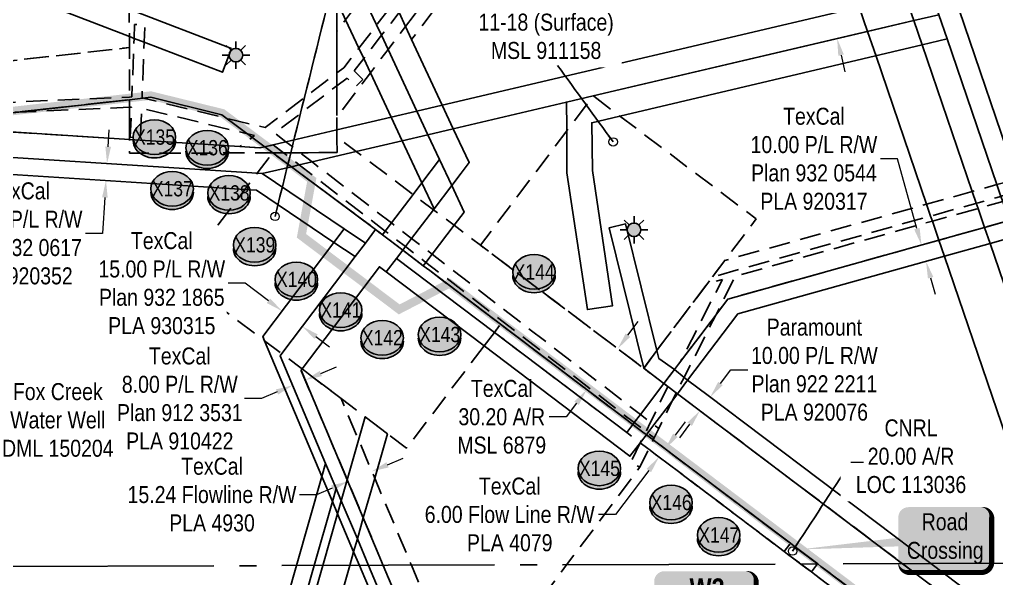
# Model space of a CAD drawing. Extents: x 500622 to 512229, y 6022177 to 6028063.
# Drawn here: x 509843 to 510417, y 6023938 to 6024267 of the extents above; entities that cross this region are included whole.
import ezdxf
from ezdxf.enums import TextEntityAlignment as Align

# ---------------------------------------------------------------- set-up
doc = ezdxf.new("R2010")
doc.units = 0
doc.header["$LTSCALE"] = 5
doc.header["$PDMODE"] = 3
doc.header["$PDSIZE"] = 30
for name, pattern in [('foc-ACCESSROAD', [3.75, 2.5, -1.25]), ('foc-EZE', [3.75, 2.5, -1.25]), ('foc-FLOWLINE', [3.75, 2.5, -1.25]), ('foc-QUARTERLINE', [33, 25, -3, 2, -3])]:
    doc.linetypes.add(name, pattern=pattern)
doc.layers.get('Defpoints').update_dxf_attribs({"color": 9})
for name, color, linetype in [('AS-POWER', 104, 'foc-POWER'), ('CG-NOTES', 7, 'Continuous'), ('F-AR', 190, 'foc-ACCESSROAD'), ('F-EZE', 190, 'foc-FLOWLINE'), ('F-FLOWLINE', 190, 'foc-FLOWLINE'), ('F-RW', 190, 'Continuous'), ('F-WS', 190, 'foc-ACCESSROAD'), ('F-WS-S', 190, 'Continuous'), ('L-QSEC', 8, 'foc-QUARTERLINE'), ('P-BUFFER OUTLINE 30m', 40, 'foc-EZE'), ('P-CROSSINGS', 250, 'Continuous'), ('P-TEMP-BLOCKS', 250, 'Continuous')]:
    doc.layers.add(name, color=color, linetype=linetype)
for name, color, linetype, lineweight in [('F-AR-T', 190, 'Continuous', 9), ('F-FLOWLINE-T', 190, 'Continuous', 9), ('F-RW-T', 190, 'Continuous', 9), ('F-WS-T', 190, 'Continuous', 9)]:
    doc.layers.add(name, color=color, linetype=linetype, lineweight=lineweight)
doc.styles.add('80', font='ARIALN.TTF', dxfattribs={"height": 10})
doc.styles.add('80CG', font='ARIALN.TTF', dxfattribs={"height": 10})
doc.styles.add('BOLD', font='ARIALNB.TTF')
doc.styles.add('Crossing', font='ARIALN.TTF', dxfattribs={"height": 10})
doc.styles.add('foc-LtypeFont', font='ARIALN.TTF', dxfattribs={"height": 7.35})
doc.linetypes.add('foc-POWER', pattern='A,6,-1,["P",foc-LtypeFont,S=0.2,R=0,X=-0.625,Y=-0.75],-1.24,4', length=12.24)
doc.linetypes.add('foc-POWER-NOLINE', pattern='A,0,-4,["P",foc-LtypeFont,S=0.2,R=0,X=-0.625,Y=-0.75],-8.24', length=12.24)
doc.dimstyles.new('Compass 5 000', dxfattribs={"dimscale": 5, "dimtxt": 9, "dimasz": 2, "dimexe": 0.2, "dimexo": 0.0625, "dimgap": 0.5, "dimtad": 0, "dimtih": 1, "dimtoh": 1, "dimzin": 0, "dimdsep": 46, "dimtxsty": '80CG', "dimcen": 0.1, "dimse1": 1, "dimse2": 1, "dimclrd": 256, "dimclrt": 256, "dimaunit": 1, "dimadec": 4, "dimazin": 0, "dimtfac": 0.06, "dimtofl": 0, "dimtmove": 0, "dimatfit": 1, "dimfxl": 0.2, "dimtolj": 1, "dimtzin": 0, "dimlwd": -1, "dimarcsym": 0})

# ---------------------------------------------------------------- blocks, each defined once
blk = doc.blocks.new('*D942')
at = {"layer": 'Defpoints', "color": 0, "transparency": 16777216}
for p in [(510003.47, 6024051.73), (510016.41, 6024041.61), (510009.04, 6024038.51)]:
    blk.add_point(p, dxfattribs=at)
at = {"layer": 'F-RW-T', "transparency": 16777216}
for p, q in [((510020.05, 6024058.72), (510029.27, 6024062.6)), ((509994.25, 6024047.85), (509985.04, 6024043.97)), ((509985.04, 6024043.97), (509975.04, 6024043.97))]:
    blk.add_line(p, q, dxfattribs=at)
for points in [[(510019.41, 6024060.26), (510020.7, 6024057.19), (510010.84, 6024054.84)], [(509993.61, 6024049.39), (509994.9, 6024046.32), (510003.47, 6024051.73)]]:
    blk.add_solid(points, dxfattribs=at)
at = {"layer": 'F-RW-T', "transparency": 16777216, "insert": (509937.09, 6024043.97), "char_height": 10, "attachment_point": 5, "style": '80CG'}
blk.add_mtext('\\A1;TexCal\\P8.00 P/L R/W\\PPlan 912 3531\\PPLA 910422', dxfattribs=at)
blk = doc.blocks.new('*D944')
at = {"layer": 'Defpoints', "color": 0, "transparency": 16777216}
for p in [(510050.01, 6024001.12), (510063.12, 6023969.99), (510049.08, 6023964.08)]:
    blk.add_point(p, dxfattribs=at)
at = {"layer": 'F-FLOWLINE-T', "transparency": 16777216}
for p, q in [((510059.23, 6024005), (510068.44, 6024008.89)), ((510026.75, 6023991.32), (510017.53, 6023987.44)), ((510017.53, 6023987.44), (510007.53, 6023987.44))]:
    blk.add_line(p, q, dxfattribs=at)
for points in [[(510058.58, 6024006.54), (510059.87, 6024003.47), (510050.01, 6024001.12)], [(510026.1, 6023992.86), (510027.39, 6023989.79), (510035.96, 6023995.2)]]:
    blk.add_solid(points, dxfattribs=at)
at = {"layer": 'F-FLOWLINE-T', "transparency": 16777216, "insert": (509956.04, 6023987.44), "char_height": 10, "attachment_point": 5, "style": '80CG'}
blk.add_mtext('\\A1;TexCal\\P15.24 Flowline R/W\\PPLA 4930', dxfattribs=at)
blk = doc.blocks.new('*D946')
at = {"layer": 'Defpoints', "color": 0, "transparency": 16777216}
for p in [(509995.39, 6024093.1), (509997.2, 6024095.49), (510007.38, 6024084.04)]:
    blk.add_point(p, dxfattribs=at)
at = {"layer": 'F-RW-T', "transparency": 16777216}
for p, q in [((509975.58, 6024111.83), (509965.58, 6024111.83)), ((509989.22, 6024101.52), (509975.58, 6024111.83)), ((510017.16, 6024080.4), (510025.14, 6024074.36))]:
    blk.add_line(p, q, dxfattribs=at)
for points in [[(509990.23, 6024102.85), (509988.22, 6024100.19), (509997.2, 6024095.49)], [(510018.17, 6024081.72), (510016.16, 6024079.07), (510009.18, 6024086.43)]]:
    blk.add_solid(points, dxfattribs=at)
at = {"layer": 'F-RW-T', "transparency": 16777216, "insert": (509926.5, 6024111.83), "char_height": 10, "attachment_point": 5, "style": '80CG', "bg_fill": 3, "box_fill_scale": 1.1, "bg_fill_color": 256, "bg_fill_true_color": 13158600, "bg_fill_transparency": 0}
blk.add_mtext('\\A1;TexCal\\P15.00 P/L R/W\\PPlan 932 1865\\PPLA 930315', dxfattribs=at)
blk = doc.blocks.new('*D953')
at = {"layer": 'Defpoints', "color": 0, "transparency": 16777216}
for p in [(509817.42, 6024187.15), (509894.33, 6024182.2), (509816.77, 6024177.18)]:
    blk.add_point(p, dxfattribs=at)
at = {"layer": 'F-RW-T', "transparency": 16777216}
for p, q in [((509894.97, 6024192.18), (509895.62, 6024202.16)), ((509893.05, 6024162.25), (509891.69, 6024141.11)), ((509891.69, 6024141.11), (509881.69, 6024141.11))]:
    blk.add_line(p, q, dxfattribs=at)
for points in [[(509893.31, 6024192.29), (509896.64, 6024192.07), (509894.33, 6024182.2)], [(509891.38, 6024162.36), (509894.71, 6024162.14), (509893.69, 6024172.23)]]:
    blk.add_solid(points, dxfattribs=at)
at = {"layer": 'F-RW-T', "transparency": 16777216, "insert": (509842.6, 6024141.11), "char_height": 10, "attachment_point": 5, "style": '80CG'}
blk.add_mtext('\\A1;TexCal\\P10.00 P/L R/W\\PPlan 932 0617\\PPLA 920352', dxfattribs=at)
blk = doc.blocks.new('*D983')
at = {"layer": 'Defpoints', "color": 0, "transparency": 16777216}
for p in [(510320.18, 6024270.36), (510228.12, 6024248.73), (510231.55, 6024234.14)]:
    blk.add_point(p, dxfattribs=at)
at = {"layer": 'F-RW-T', "transparency": 16777216}
for p, q in [((510312.62, 6024302.54), (510302.62, 6024302.54)), ((510317.89, 6024280.09), (510312.62, 6024302.54)), ((510325.9, 6024246.03), (510328.18, 6024236.3))]:
    blk.add_line(p, q, dxfattribs=at)
for points in [[(510319.52, 6024280.48), (510316.27, 6024279.71), (510320.18, 6024270.36)], [(510327.52, 6024246.41), (510324.27, 6024245.65), (510323.61, 6024255.77)]]:
    blk.add_solid(points, dxfattribs=at)
at = {"layer": 'F-RW-T', "transparency": 16777216, "insert": (510263.54, 6024302.54), "char_height": 10, "attachment_point": 5, "style": '80CG'}
blk.add_mtext('\\A1;Saturn\\P15.00 P/L R/W\\PPlan 812 2880\\PPLA 800648', dxfattribs=at)
blk = doc.blocks.new('*D984')
at = {"layer": 'Defpoints', "color": 0, "transparency": 16777216}
for p in [(510194.56, 6024073.28), (510293.55, 6023998.56), (510275.36, 6023974.46)]:
    blk.add_point(p, dxfattribs=at)
at = {"layer": 'F-WS-T', "transparency": 16777216}
for p, q in [((510200.58, 6024081.27), (510206.61, 6024089.25)), ((510170.34, 6024041.21), (510164.32, 6024033.23)), ((510164.32, 6024033.23), (510154.32, 6024033.23))]:
    blk.add_line(p, q, dxfattribs=at)
for points in [[(510199.25, 6024082.27), (510201.91, 6024080.26), (510194.56, 6024073.28)], [(510169.01, 6024042.21), (510171.67, 6024040.2), (510176.37, 6024049.19)]]:
    blk.add_solid(points, dxfattribs=at)
at = {"layer": 'F-WS-T', "transparency": 16777216, "insert": (510126.39, 6024033.23), "char_height": 10, "attachment_point": 5, "style": '80CG'}
blk.add_mtext('\\A1;TexCal\\P30.20 A/R\\PMSL 6879', dxfattribs=at)
blk = doc.blocks.new('*D986')
at = {"layer": 'Defpoints', "color": 0, "transparency": 16777216}
for p in [(510222.47, 6024014.39), (510239.2, 6024001.76), (510235.6, 6023997)]:
    blk.add_point(p, dxfattribs=at)
at = {"layer": 'F-FLOWLINE-T', "transparency": 16777216}
for p, q in [((510228.5, 6024022.37), (510234.52, 6024030.35)), ((510212.85, 6024001.64), (510193.3, 6023975.75)), ((510193.3, 6023975.75), (510183.3, 6023975.75))]:
    blk.add_line(p, q, dxfattribs=at)
for points in [[(510227.17, 6024023.38), (510229.83, 6024021.37), (510222.47, 6024014.39)], [(510211.52, 6024002.65), (510214.18, 6024000.64), (510218.87, 6024009.62)]]:
    blk.add_solid(points, dxfattribs=at)
at = {"layer": 'F-FLOWLINE-T', "transparency": 16777216, "insert": (510131.08, 6023975.75), "char_height": 10, "attachment_point": 5, "style": '80CG'}
blk.add_mtext('\\A1;TexCal\\P6.00 Flow Line R/W\\PPLA 4079', dxfattribs=at)
blk = doc.blocks.new('*D987')
at = {"layer": 'Defpoints', "color": 0, "transparency": 16777216}
for p in [(510248.97, 6024044.87), (510299.62, 6024006.58), (510293.55, 6023998.56)]:
    blk.add_point(p, dxfattribs=at)
at = {"layer": 'F-RW-T', "transparency": 16777216}
for p, q in [((510255, 6024052.85), (510261.12, 6024060.94)), ((510261.12, 6024060.94), (510271.12, 6024060.94)), ((510236.87, 6024028.87), (510230.84, 6024020.89))]:
    blk.add_line(p, q, dxfattribs=at)
for points in [[(510253.67, 6024053.85), (510256.33, 6024051.84), (510248.97, 6024044.87)], [(510235.54, 6024029.87), (510238.2, 6024027.86), (510242.9, 6024036.84)]]:
    blk.add_solid(points, dxfattribs=at)
at = {"layer": 'F-RW-T', "transparency": 16777216, "insert": (510310.21, 6024060.94), "char_height": 10, "attachment_point": 5, "style": '80CG'}
blk.add_mtext('\\A1;Paramount\\P10.00 P/L R/W\\PPlan 922 2211\\PPLA 920076', dxfattribs=at)
blk = doc.blocks.new('*D990')
at = {"layer": 'Defpoints', "color": 0, "transparency": 16777216}
for p in [(510373.18, 6024134.31), (510286.09, 6024109.99), (510288.78, 6024100.35)]:
    blk.add_point(p, dxfattribs=at)
at = {"layer": 'F-RW-T', "transparency": 16777216}
for p, q in [((510359.02, 6024185.01), (510349.02, 6024185.01)), ((510370.49, 6024143.94), (510359.02, 6024185.01)), ((510378.56, 6024115.05), (510381.25, 6024105.42))]:
    blk.add_line(p, q, dxfattribs=at)
for points in [[(510372.1, 6024144.39), (510368.89, 6024143.49), (510373.18, 6024134.31)], [(510380.17, 6024115.5), (510376.96, 6024114.6), (510375.87, 6024124.68)]]:
    blk.add_solid(points, dxfattribs=at)
at = {"layer": 'F-RW-T', "transparency": 16777216, "insert": (510309.94, 6024185.01), "char_height": 10, "attachment_point": 5, "style": '80CG'}
blk.add_mtext('\\A1;TexCal\\P10.00 P/L R/W\\PPlan 932 0544\\PPLA 920317', dxfattribs=at)
blk = doc.blocks.new('GAS')
h = blk.add_hatch(color=255)
h.dxf.hatch_style = 1
edge = h.paths.add_edge_path()
edge.add_arc((0, 0), 0.9, 0, 360)
for p, q in [((0, 0.81), (0, 1.62)), ((-0.81, 0), (-1.62, 0)), ((-0.57, 0.57), (-1.14, 1.14)), ((0.57, 0.57), (1.14, 1.14)), ((1.62, 0), (0.81, 0)), ((-0.57, -0.57), (-1.14, -1.14)), ((0, -0.81), (0, -1.62)), ((1.14, -1.14), (0.57, -0.57))]:
    blk.add_line(p, q)
blk.add_circle((0, 0), 0.8)
blk = doc.blocks.new('*U1167')
h = blk.add_hatch(color=59)
edge = h.paths.add_edge_path()
edge.add_line((-21.5, -20), (21.5, -20))
edge.add_arc((21.5, -14), 6, 270, 360)
edge.add_line((27.5, -14), (27.5, 12.5))
edge.add_arc((21.5, 12.5), 6, 0, 90)
edge.add_line((21.5, 18.5), (-21.5, 18.5))
edge.add_arc((-21.5, 12.5), 6, 90, 180)
edge.add_line((-27.5, 12.5), (-27.5, -14))
edge.add_arc((-21.5, -14), 6, 180, 270)
at = {"color": 1, "flags": 128}
blk.add_lwpolyline([(-21.5, -20, 3, 3, 0), (21.5, -20, 3, 3, 0.414214), (27.5, -14, 3, 3, 0), (27.5, 12.5, 3, 0, 0.414214), (21.5, 18.5, 0, 0, 0), (-21.5, 18.5, 0, 0, 0.414214), (-27.5, 12.5, 0, 0, 0), (-27.5, -14, 0, 3, 0.414214)], format="xyseb", close=True, dxfattribs=at)
blk.add_lwpolyline([(-85.94, -6.47, 0, 7.5, 0), (0, 0, 0, 0, 0)], format="xyseb", dxfattribs=at)
at = {"color": 1, "style": '80'}
blk.add_attdef('ENTER_TEXT_001', (-35.99, -5), '', height=10, dxfattribs=at)
blk = doc.blocks.new('xing2')
h = blk.add_hatch(color=50)
h.dxf.hatch_style = 1
edge = h.paths.add_edge_path()
edge.add_ellipse((0, 0), major_axis=(-12.5, 0), ratio=0.816297, start_angle=0, end_angle=360)
h = blk.add_hatch(color=250)
h.dxf.hatch_style = 1
edge = h.paths.add_edge_path()
edge.add_ellipse((0, -2.05), major_axis=(-12.5, 0), ratio=0.816297, start_angle=0, end_angle=180)
edge.add_line((12.5, -2.05), (12.5, 0))
edge.add_ellipse((0, 0), major_axis=(-12.5, 0), ratio=0.816297, start_angle=0, end_angle=180, ccw=False)
edge.add_line((-12.5, 0), (-12.5, -2.05))
at = {"color": 250}
blk.add_ellipse((0, 0), major_axis=(-12.5, 0), ratio=0.816297, dxfattribs=at)
blk.add_ellipse((0, -2.05), major_axis=(-12.5, 0), ratio=0.816297, start_param=0, end_param=3.141593, dxfattribs=at)
at = {"color": 250, "style": 'Crossing'}
blk.add_attdef('CROSSING', text='', height=9, dxfattribs=at).set_placement((0.09, 0.02), align=Align.MIDDLE_CENTER)
at = {"color": 250, "style": 'Crossing', "flags": 1}
for tag, p in [('OWNER', (0.09, -12.49)), ('DESCRIPTION', (0.09, -25.77)), ('LOCATION', (0.09, -39.3)), ('DWG_REF', (0.09, -52.84))]:
    blk.add_attdef(tag, text='', height=9, dxfattribs=at).set_placement(p, align=Align.MIDDLE_CENTER)
blk = doc.blocks.new('*U1247')
h = blk.add_hatch(color=111)
edge = h.paths.add_edge_path()
edge.add_line((-24, -20), (24, -20))
edge.add_arc((24, -14), 6, 270, 360)
edge.add_line((30, -14), (30, 12.5))
edge.add_arc((24, 12.5), 6, 0, 90)
edge.add_line((24, 18.5), (-24, 18.5))
edge.add_arc((-24, 12.5), 6, 90, 180)
edge.add_line((-30, 12.5), (-30, -14))
edge.add_arc((-24, -14), 6, 180, 270)
at = {"color": 250, "flags": 128}
blk.add_lwpolyline([(-24, -20, 3, 3, 0), (24, -20, 3, 3, 0.414214), (30, -14, 3, 3, 0), (30, 12.5, 3, 0, 0.414214), (24, 18.5, 0, 0, 0), (-24, 18.5, 0, 0, 0.414214), (-30, 12.5, 0, 0, 0), (-30, -14, 0, 3, 0.414214)], format="xyseb", close=True, dxfattribs=at)
at = {"flags": 128}
blk.add_lwpolyline([(-12.89, -9.85, 0, 7.5, 0), (0, 0, 0, 0, 0)], format="xyseb", dxfattribs=at)
at = {"color": 250}
for tag, p, height, style in [('TEMP_AREA_W1_001', (-9.21, 2.24), 12, 'BOLD'), ('ENTER_TEXT_001', (-30.66, -12.47), 9, '80')]:
    blk.add_attdef(tag, p, '', height=height, dxfattribs=dict(at, style=style))

msp = doc.modelspace()

# ---------------------------------------------------------------- linework, layer by layer
at = {"layer": 'AS-POWER', "linetype": 'foc-POWER-NOLINE', "flags": 128}
msp.add_lwpolyline([(508327.399, 6024141.431), (508384.161, 6024141.764), (508648.994, 6024142.494), (508844.709, 6024143.002), (509028.145, 6024144.835), (509256.304, 6024147.109), (509907.517, 6024219.816), (509919.997, 6024221.206), (509961.766, 6024210.917), (509991.73, 6024188.567), (510002.716, 6024180.37), (510052.236, 6024143.43), (510056.216, 6024140.407), (510068.153, 6024131.338), (510080.283, 6024122.125), (510084.071, 6024119.247), (510125.674, 6024087.695), (510191.804, 6024037.541), (510203.435, 6024028.762), (510210.2, 6024023.654), (510210.613, 6024023.343), (510211.411, 6024022.74), (510214.932, 6024020.083), (510215.502, 6024019.651), (510296.096, 6023958.814), (510298.091, 6023957.307), (510312.188, 6023946.666), (510314.054, 6023945.258), (510415.8, 6023868.457), (510450.414, 6023822.362), (510455.051, 6023816.189), (510457.074, 6023813.494), (510459.126, 6023810.762), (510464.115, 6023804.118), (510465.786, 6023801.893), (510469.381, 6023797.106), (510481.306, 6023781.226), (510486.885, 6023777.014), (510574.205, 6023711.101), (510591.554, 6023698.005), (510729.603, 6023593.801)], dxfattribs=at)
at = {"layer": 'F-AR', "flags": 128}
for points in [[(508295.182, 6023016.666), (508296.274, 6023116.6), (508296.603, 6023146.759), (508298.427, 6023314.11), (508298.429, 6023317.49), (508298.423, 6023344.599), (508298.421, 6023347.991), (508298.39, 6023364.807), (508298.371, 6023374.8), (508297.987, 6023576.42), (508297.959, 6023591.42), (508297.443, 6023862.306), (508297.415, 6023877.296), (508297.336, 6023918.533), (508297.32, 6023926.968), (508297.307, 6023933.753), (508297.301, 6023936.993), (508297.294, 6023940.889), (508297.272, 6023952.356), (508297.253, 6023962.407), (508297.234, 6023972.46), (508297.175, 6024003.319), (508297.146, 6024018.324), (508297.021, 6024084.272), (508296.817, 6024191.246), (508296.788, 6024206.236), (508296.76, 6024221.228), (508296.717, 6024244.016), (508296.698, 6024254.079), (508296.056, 6024590.758), (508296.044, 6024597.02), (508296.038, 6024600.203), (508296.018, 6024610.71), (508296.013, 6024612.923), (508296.004, 6024618.048), (508295.964, 6024638.288), (508299.008, 6024637.985), (508316.094, 6024636.155), (508323.404, 6024635.378), (508326.457, 6024635.065), (508326.521, 6024601.606), (508326.541, 6024591.099), (508327.184, 6024254.051), (508327.203, 6024243.989), (508327.246, 6024221.433), (508327.274, 6024206.44), (508327.303, 6024191.377), (508327.341, 6024171.918), (508330.39, 6024171.936), (508334.244, 6024171.958), (508357.093, 6024172.093), (508364.1, 6024172.154), (508374.014, 6024172.199), (508384.029, 6024172.253), (508399.06, 6024172.294), (508648.911, 6024172.977), (508664.516, 6024173.021), (508844.65, 6024173.52), (508938.141, 6024173.778), (508953.249, 6024173.861), (508970.333, 6024173.875), (508985.675, 6024173.908), (509007.147, 6024173.968), (509022.493, 6024174.01), (509055.186, 6024174.099), (509056.913, 6024174.104), (509177.129, 6024176.217), (509254.452, 6024177.578), (509603.58, 6024216.626), (509610.22, 6024217.37), (509614.08, 6024217.801), (509625.221, 6024219.047), (509643.116, 6024221.05), (509646.479, 6024221.425), (509661.634, 6024223.112), (509676.63, 6024224.782), (509907.447, 6024250.484), (509907.513, 6024221.371), (509907.517, 6024219.816), (509841.452, 6024212.459), (509774.126, 6024204.962), (509676.695, 6024194.078), (509661.698, 6024192.426), (509646.544, 6024190.756), (509624.1, 6024188.245), (509614.136, 6024187.13), (509613.286, 6024187.035), (509609.096, 6024186.566), (509603.636, 6024185.956), (509602.781, 6024185.86), (509256.304, 6024147.109), (509206.216, 6024146.609), (509200.209, 6024146.553), (509177.188, 6024146.323), (509055.243, 6024145.105), (509054.204, 6024145.094), (509019.159, 6024144.746), (509003.8, 6024144.593), (508982.312, 6024144.379), (508966.966, 6024144.229), (508949.845, 6024144.056), (508934.738, 6024143.907), (508844.709, 6024143.002), (508671.405, 6024142.553), (508664.602, 6024142.536), (508655.798, 6024142.512), (508648.994, 6024142.494), (508397.279, 6024141.799), (508384.161, 6024141.764), (508382.248, 6024141.755), (508372.233, 6024141.695), (508357.067, 6024141.605), (508334.217, 6024141.468), (508330.448, 6024141.445), (508327.399, 6024141.431), (508327.634, 6024018.298), (508327.663, 6024003.294), (508327.721, 6023972.432), (508327.74, 6023962.379), (508327.759, 6023952.327), (508327.781, 6023940.971), (508327.784, 6023939.161), (508327.813, 6023923.941), (508327.902, 6023877.264), (508327.931, 6023862.273), (508328.859, 6023374.837), (508328.87, 6023369.036), (508328.878, 6023364.843), (508328.91, 6023348.049), (508328.928, 6023338.549), (508328.917, 6023313.947), (508327.093, 6023146.841), (508326.763, 6023116.682), (508325.672, 6023016.749)], [(510568.432, 6024188.804), (510468.549, 6024160.935), (510436.504, 6024151.994), (510424.746, 6024148.714), (510259.276, 6024102.498), (510252.192, 6024093.087), (510231.479, 6024065.74), (510227.901, 6024061.012), (510221.68, 6024052.811), (510209.893, 6024061.798), (510217.636, 6024072.351), (510250.247, 6024115.553), (510419.885, 6024162.933), (510420.71, 6024163.164), (510431.646, 6024166.215), (510432.471, 6024166.446), (510468.514, 6024176.502), (510568.396, 6024204.37)]]:
    msp.add_lwpolyline(points, dxfattribs=at)
msp.add_lwpolyline([(510312.038, 6023946.665), (510308.42, 6023941.966), (510302.238, 6023946.633), (510294.466, 6023952.512), (510292.473, 6023954.018), (510296.096, 6023958.814), (510298.091, 6023957.308), (510312.038, 6023946.665)], close=True, dxfattribs=at)
at = {"layer": 'F-EZE', "flags": 128}
for points in [[(510279.625, 6024527.21), (510073.413, 6024255.191), (510069.823, 6024262.873), (510276.702, 6024535.771), (510287.626, 6024550.183), (510290.55, 6024541.622), (510279.625, 6024527.21)], [(510039.655, 6024236.77), (510044.712, 6024231.691), (510040.461, 6024227.46), (510035.405, 6024232.539), (510029.469, 6024228.048), (509992.824, 6024200.177), (509999.525, 6024195.019), (510007.843, 6024188.617), (510014.852, 6024183.222), (510061.479, 6024147.336), (510073.359, 6024138.192), (510085.431, 6024128.901), (510207.899, 6024034.648), (510213.887, 6024030.035), (510215.821, 6024028.55), (510218.747, 6024026.294), (510216.061, 6024020.789), (510212.193, 6024023.769), (510211.195, 6024024.534), (510204.272, 6024029.866), (510081.801, 6024124.122), (510069.729, 6024133.413), (510057.848, 6024142.557), (510007.315, 6024181.451), (509998.044, 6024188.587), (509991.988, 6024193.248), (509984.267, 6024191.434), (509972.414, 6024192.197), (509981.044, 6024198.755), (509914.633, 6024214.782), (509913.959, 6024197.484), (509907.966, 6024197.717), (509908.656, 6024215.416), (509907.527, 6024215.366), (509841.452, 6024212.459), (509807.204, 6024210.953), (509676.689, 6024197.044), (509661.692, 6024195.446), (509646.537, 6024193.831), (509614.13, 6024190.378), (509614.119, 6024196.412), (509646.525, 6024199.866), (509661.679, 6024201.481), (509676.676, 6024203.078), (509803.785, 6024216.623), (509803.504, 6024220.613), (509809.486, 6024221.035), (509809.765, 6024217.073), (509907.513, 6024221.372), (509908.891, 6024221.432), (509910.234, 6024255.899), (509910.555, 6024264.131), (509916.547, 6024263.897), (509916.147, 6024253.625), (509914.871, 6024220.893), (509987.203, 6024203.438), (510025.907, 6024232.855), (510029.428, 6024235.53), (510033.545, 6024238.658), (510042.389, 6024250.185), (510052.841, 6024263.807), (510063.126, 6024277.212), (510065.986, 6024271.09), (510055.701, 6024257.684), (510045.25, 6024244.062), (510039.655, 6024236.77)], [(509907.527, 6024215.366), (509907.571, 6024196.371), (509774.126, 6024204.962), (509841.452, 6024212.459), (509907.517, 6024219.816), (509907.527, 6024215.366)]]:
    msp.add_lwpolyline(points, close=True, dxfattribs=at)
msp.add_lwpolyline([(510568.404, 6024201.066), (510468.521, 6024173.184), (510432.683, 6024163.179), (510420.923, 6024159.896), (510406.457, 6024155.858), (510379.585, 6024148.356), (510263.867, 6024116.055), (510252.198, 6024093.077), (510233.623, 6024056.416), (510228.934, 6024047.334), (510226.399, 6024042.165), (510218.747, 6024026.294), (510216.061, 6024020.789), (510215.502, 6024019.648), (510212.833, 6024014.201), (510207.624, 6024003.582), (510202.271, 6024006.298), (510207.863, 6024017.93), (510210.613, 6024023.343), (510211.195, 6024024.534), (510213.887, 6024030.035), (510224.069, 6024051.006), (510221.681, 6024052.81), (510227.902, 6024061.012), (510231.48, 6024065.739), (510256.142, 6024114.093), (510251.059, 6024112.665), (510250.247, 6024115.553), (510257.52, 6024125.187), (510376.188, 6024158.312), (510403.056, 6024165.812), (510417.521, 6024169.85), (510429.284, 6024173.133), (510468.496, 6024184.08), (510568.379, 6024211.962)], dxfattribs=at)
at = {"layer": 'F-FLOWLINE', "flags": 128}
for points in [[(510469.381, 6023797.106), (510481.306, 6023781.226), (510486.885, 6023777.014), (510574.205, 6023711.101), (510591.554, 6023698.005), (510729.603, 6023593.801), (510729.631, 6023586.14), (510595.07, 6023687.712), (510577.72, 6023700.809), (510490.109, 6023766.94), (510484.036, 6023771.525), (510476.945, 6023776.877), (510469.404, 6023786.919), (510462.67, 6023795.888), (510446.147, 6023764.048), (510445.81, 6023763.399), (510435.004, 6023742.574), (510434.671, 6023741.932), (510362.636, 6023603.113), (510351.637, 6023582.007), (510336.794, 6023553.525), (510285.744, 6023455.567), (510282.579, 6023449.082), (510273.7, 6023430.895), (510269.042, 6023421.354), (510178.493, 6023247.6), (510176.209, 6023243.219), (510166.98, 6023225.505), (510162.183, 6023216.3), (510148.087, 6023189.252), (510128.646, 6023151.945), (510112.904, 6023121.736), (510044.987, 6022991.418), (510034.636, 6022971.555), (510031.579, 6022965.685), (510026.164, 6022955.298), (510015.994, 6022935.785), (509987.534, 6022881.179), (509980.648, 6022881.156), (509988.132, 6022895.518), (510010.588, 6022938.603), (510019.366, 6022955.446), (510023.929, 6022964.2), (510024.78, 6022965.833), (510027.811, 6022971.649), (510029.274, 6022974.544), (510038.162, 6022991.511), (510039.581, 6022994.235), (510106.017, 6023121.714), (510121.761, 6023151.923), (510142.598, 6023191.911), (510156.693, 6023218.958), (510160.162, 6023225.614), (510161.573, 6023228.322), (510165.927, 6023236.679), (510166.261, 6023237.32), (510173.085, 6023250.418), (510263.597, 6023424.102), (510265.898, 6023428.815), (510270.561, 6023438.373), (510279.435, 6023456.544), (510280.3, 6023458.314), (510331.386, 6023556.342), (510336.726, 6023566.587), (510346.23, 6023584.825), (510351.569, 6023595.07), (510357.227, 6023605.926), (510427.842, 6023742.011), (510428.175, 6023742.653), (510439.004, 6023763.522), (510439.341, 6023764.171), (510458.274, 6023800.649), (510458.607, 6023801.298), (510456.011, 6023804.757), (510452.198, 6023809.833), (510449.773, 6023813.059), (510445.538, 6023818.701), (510411.441, 6023864.108), (510365.09, 6023899.136), (510363.062, 6023900.669), (510310.423, 6023940.452), (510308.42, 6023941.966), (510302.238, 6023946.634), (510294.466, 6023952.512), (510292.473, 6023954.018), (510270.152, 6023970.884), (510268.175, 6023972.378), (510212.832, 6024014.2), (510212.239, 6024014.645), (510207.831, 6024017.977), (510207.473, 6024018.258), (510199.84, 6024024.025), (510122.043, 6024082.905), (510125.674, 6024087.695), (510191.804, 6024037.541), (510203.435, 6024028.762), (510210.2, 6024023.654), (510210.613, 6024023.343), (510211.411, 6024022.74), (510214.932, 6024020.083), (510215.502, 6024019.651), (510296.096, 6023958.814), (510298.091, 6023957.307), (510312.188, 6023946.666), (510314.054, 6023945.258), (510415.8, 6023868.457), (510450.414, 6023822.362), (510455.051, 6023816.189), (510457.074, 6023813.494), (510459.126, 6023810.762), (510464.115, 6023804.118), (510465.786, 6023801.893), (510469.381, 6023797.106)], [(510376.623, 6023222.535), (510405.621, 6023153.703), (510418.309, 6023123.585), (510454.79, 6023036.992), (510455.076, 6023036.313), (510463.731, 6023015.769), (510464.018, 6023015.09), (510469.439, 6023002.218), (510527.811, 6022863.631), (510530.276, 6022857.771), (510534.074, 6022848.744), (510536.572, 6022842.803), (510546.722, 6022818.672), (510549.873, 6022811.182), (510643.632, 6022588.286), (510645.763, 6022583.22), (510646.992, 6022580.299), (510646.423, 6022580.298), (510636.162, 6022580.25), (510630.466, 6022580.27), (510629.581, 6022582.375), (510533.363, 6022811.121), (510530.212, 6022818.613), (510520.059, 6022842.748), (510517.538, 6022848.742), (510513.762, 6022857.717), (510469.529, 6022962.732), (510449.97, 6023009.171), (510441.028, 6023030.395), (510401.791, 6023123.531), (510389.102, 6023153.65), (510359.843, 6023222.482), (510292.839, 6023385.467), (510289.056, 6023394.443), (510280.894, 6023413.818), (510275.856, 6023425.778), (510273.7, 6023430.895), (510270.561, 6023438.373), (510266.246, 6023448.588), (510056.754, 6023945.851), (510045, 6023973.751), (510035.55, 6023996.181), (510008.411, 6024060.601), (510007.629, 6024062.457), (510009.017, 6024061.403), (510012.832, 6024058.506), (510031.954, 6024043.981), (510042.23, 6024019.59), (510051.681, 6023997.158), (510073.272, 6023945.903), (510106.006, 6023868.198), (510149.178, 6023765.719), (510277.446, 6023461.266), (510279.435, 6023456.544), (510280.294, 6023454.507), (510281.752, 6023451.046), (510282.579, 6023449.082), (510284.6, 6023444.286), (510285.003, 6023443.331), (510289.995, 6023431.479), (510294.942, 6023419.737), (510298.139, 6023412.148), (510302.006, 6023402.969)]]:
    msp.add_lwpolyline(points, close=True, dxfattribs=at)
at = {"layer": 'F-RW'}
for points in [[(510756.468, 6023180.372), (510608.469, 6023610.775), (510577.72, 6023700.809), (510574.205, 6023711.101), (510556.8, 6023762.061), (510551.039, 6023778.931), (510542.396, 6023804.238), (510493.556, 6023947.249), (510468.873, 6024019.515), (510427.982, 6024139.241), (510424.746, 6024148.714), (510420.923, 6024159.896), (510419.885, 6024162.933), (510417.521, 6024169.85), (510388.217, 6024255.573), (510383.388, 6024269.809), (510378.518, 6024284.069), (510290.55, 6024541.622), (510287.626, 6024550.183), (510275.743, 6024584.972), (510271.847, 6024596.376), (510219.167, 6024750.553), (510185.013, 6024850.407)], [(510197.915, 6024850.448), (510232.034, 6024750.595), (510280.725, 6024608.087), (510284.621, 6024596.683), (510296.504, 6024561.892), (510299.425, 6024553.339), (510390.439, 6024286.872), (510395.307, 6024272.617), (510429.283, 6024173.134), (510431.646, 6024166.215), (510432.683, 6024163.179), (510436.504, 6024151.994), (510439.74, 6024142.522), (510468.786, 6024057.473), (510506.42, 6023947.289), (510560.072, 6023790.897), (510568.389, 6023765.835), (510574.15, 6023748.964), (510591.554, 6023698.005), (510595.07, 6023687.712), (510620.015, 6023614.672), (510767.501, 6023185.705)], [(510363.844, 6024280.618), (510368.699, 6024266.351), (510373.547, 6024252.053), (510403.056, 6024165.812), (510405.42, 6024158.893), (510406.457, 6024155.858), (510410.279, 6024144.672), (510413.515, 6024135.2), (510468.979, 6023972.887), (510477.755, 6023947.2), (510494.868, 6023897.119), (510513.096, 6023890.08), (510527.972, 6023884.464), (510884.163, 6023748.382)], [(510840.084, 6023735.276), (510539.796, 6023849.998), (510524.812, 6023855.723), (510472.618, 6023875.666), (510469.178, 6023885.749), (510460.862, 6023910.125), (510448.245, 6023947.106), (510386.696, 6024127.513), (510383.402, 6024137.166), (510379.585, 6024148.356), (510378.55, 6024151.388), (510376.188, 6024158.312), (510346.461, 6024245.443), (510341.422, 6024259.94), (510336.468, 6024274.187)], [(509774.478, 6024189.918), (509982.597, 6024176.52), (509985.527, 6024176.331), (510033.755, 6024143.843), (510046.207, 6024135.457), (510040.171, 6024127.471), (510027.719, 6024135.859), (509982.186, 6024166.532), (509975.359, 6024166.972), (509774.709, 6024179.889)], [(510427.982, 6024139.241), (510413.515, 6024135.2), (510386.681, 6024127.664), (510265.213, 6024093.779), (510235.7, 6024054.748), (510229.659, 6024046.787), (510226.364, 6024042.215), (510215.821, 6024028.55), (510212.193, 6024023.769), (510211.411, 6024022.74), (510207.831, 6024017.977), (510206.604, 6024016.404), (510201.768, 6024010.031), (510116.005, 6024074.94), (510058.418, 6024118.525), (510064.464, 6024126.483), (510122.043, 6024082.905), (510199.84, 6024024.025), (510203.435, 6024028.762), (510204.272, 6024029.866), (510207.899, 6024034.648), (510221.68, 6024052.811), (510227.901, 6024061.012), (510231.479, 6024065.74), (510252.194, 6024093.084), (510259.276, 6024102.498), (510383.402, 6024137.166), (510410.279, 6024144.672), (510424.746, 6024148.714)], [(510437.384, 6023889.986), (510362.082, 6023946.827), (510229.659, 6024046.787), (510228.904, 6024047.356), (510224.04, 6024051.028), (510221.68, 6024052.811), (510209.893, 6024061.798), (510189.531, 6024144.358), (510199.233, 6024146.757), (510217.636, 6024072.351), (510218.842, 6024067.474), (510227.901, 6024061.012), (510233.623, 6024056.416), (510235.7, 6024054.748), (510247.758, 6024045.785), (510378.599, 6023946.88), (510444.532, 6023897.112)], [(510256.7, 6023437.781), (510042.672, 6023945.807), (510039.306, 6023953.798), (510029.857, 6023976.23), (510026.823, 6023983.429), (510020.613, 6023998.17), (509986.981, 6024078.004), (509985.907, 6024080.552), (510027.719, 6024135.859), (510033.755, 6024143.843), (510046.207, 6024135.457), (510040.171, 6024127.471), (509997.114, 6024070.444), (509996.114, 6024069.196), (510022.798, 6024005.856), (510029.008, 6023991.116), (510032.046, 6023983.904), (510041.496, 6023961.472), (510048.088, 6023945.823), (510260.371, 6023441.936)], [(510260.371, 6023441.936), (510048.088, 6023945.823), (510041.496, 6023961.472), (510032.046, 6023983.904), (510029.008, 6023991.116), (510022.798, 6024005.856), (509996.114, 6024069.196), (509997.114, 6024070.444), (510040.171, 6024127.471), (510046.207, 6024135.457), (510052.236, 6024143.43), (510056.216, 6024140.407), (510068.153, 6024131.338), (510064.464, 6024126.483), (510058.418, 6024118.525), (510054.464, 6024121.518), (510009.017, 6024061.403), (510008.411, 6024060.601), (510035.55, 6023996.181), (510045, 6023973.751), (510056.754, 6023945.851), (510266.246, 6023448.588)]]:
    msp.add_lwpolyline(points, dxfattribs=at)
for points in [[(509967.533, 6024249.94), (509962.148, 6024235.937), (509916.147, 6024253.625), (509910.234, 6024255.899), (509907.432, 6024256.977), (509705.029, 6024334.811), (509702.868, 6024335.641), (509676.386, 6024340.572), (509646.216, 6024346.191), (509613.551, 6024352.273), (509616.297, 6024367.023), (509646.183, 6024361.458), (509676.354, 6024355.839), (509705, 6024350.504), (509706.969, 6024350.138), (509907.396, 6024273.065), (509967.533, 6024249.94)], [(509881.045, 6023399.225), (509865.178, 6023399.175), (510021.156, 6023945.739), (510029.857, 6023976.23), (510032.046, 6023983.904), (510035.55, 6023996.181), (510042.23, 6024019.59), (510046.12, 6024033.221), (510059.148, 6024023.325), (510051.681, 6023997.158), (510045, 6023973.751), (510041.496, 6023961.472), (510039.306, 6023953.798), (510037.023, 6023945.788), (509881.045, 6023399.225)], [(509868.536, 6023347.005), (509858.606, 6023345.804), (509852.159, 6023399.134), (509851.63, 6023403.507), (510005.701, 6023945.69), (510020.613, 6023998.17), (510022.798, 6024005.856), (510029.008, 6023991.116), (510026.823, 6023983.429), (510016.11, 6023945.723), (509861.801, 6023402.709), (509862.23, 6023399.166), (509868.536, 6023347.005)]]:
    msp.add_lwpolyline(points, close=True, dxfattribs=at)
at = {"layer": 'F-RW', "flags": 128}
for points in [[(510044.998, 6024280.593), (510052.841, 6024263.807), (510055.701, 6024257.684), (510059.585, 6024249.37), (510076.523, 6024213.112), (510083.005, 6024199.237), (510089.821, 6024184.646), (510096.991, 6024169.3), (510104.275, 6024153.708), (510098.349, 6024145.907), (510085.431, 6024128.901), (510081.801, 6024124.122), (510080.283, 6024122.125), (510068.153, 6024131.338), (510069.729, 6024133.413), (510073.359, 6024138.192), (510086.191, 6024155.084), (510086.58, 6024155.595), (510079.41, 6024170.941), (510067.855, 6024195.677), (510061.372, 6024209.552), (510049.182, 6024235.647), (510045.25, 6024244.062), (510042.389, 6024250.185), (510034.595, 6024266.869), (510029.331, 6024278.138)], [(510065.986, 6024271.09), (510069.823, 6024262.873), (510073.413, 6024255.191), (510091.434, 6024216.616), (510097.917, 6024202.742), (510107.237, 6024182.789), (510102.455, 6024176.495), (510096.991, 6024169.3), (510086.58, 6024155.595), (510086.191, 6024155.084), (510073.359, 6024138.192), (510069.729, 6024133.413), (510068.153, 6024131.338), (510056.216, 6024140.407), (510057.848, 6024142.557), (510061.479, 6024147.336), (510074.225, 6024164.116), (510079.41, 6024170.941), (510089.821, 6024184.646), (510083.005, 6024199.237), (510076.523, 6024213.112), (510059.585, 6024249.37), (510055.701, 6024257.684), (510052.841, 6024263.807), (510044.998, 6024280.593)], [(510383.388, 6024269.81), (510388.217, 6024255.573), (510373.515, 6024252.022), (510195.869, 6024210.147), (510179.299, 6024206.24), (510179.667, 6024178.062), (510191.5, 6024098.459), (510176.723, 6024096.342), (510164.725, 6024176.873), (510164.736, 6024201.495), (510164.737, 6024203.234), (510164.367, 6024218.383), (510180.189, 6024222.076), (510368.693, 6024266.344), (510363.844, 6024280.618)], [(509774.126, 6024204.962), (509907.571, 6024196.371), (509972.414, 6024192.197), (509984.267, 6024191.434), (509991.988, 6024193.248), (509999.525, 6024195.019), (510029.505, 6024202.064), (510061.372, 6024209.552), (510076.523, 6024213.112), (510091.434, 6024216.616), (510336.468, 6024274.187)], [(510383.388, 6024269.81), (510368.697, 6024266.348), (510341.422, 6024259.94), (510180.189, 6024222.076), (510164.367, 6024218.383), (510097.917, 6024202.742), (510083.005, 6024199.237), (510067.855, 6024195.677), (510040.828, 6024189.326), (510014.852, 6024183.222), (510007.315, 6024181.451), (510002.716, 6024180.37), (509985.527, 6024176.331), (509982.597, 6024176.52), (509774.478, 6024189.918)]]:
    msp.add_lwpolyline(points, dxfattribs=at)
at = {"layer": 'F-WS', "flags": 128}
msp.add_lwpolyline([(510516.029, 6024851.456), (510491.296, 6024818.845), (510467.119, 6024786.921), (510440.143, 6024751.266), (510409.174, 6024710.417), (510385.381, 6024679.039), (510379.303, 6024671.024), (510344.864, 6024625.622), (510296.504, 6024561.892), (510289.113, 6024552.145), (510287.626, 6024550.183), (510276.702, 6024535.771), (510256.322, 6024508.885), (510069.823, 6024262.873), (510059.585, 6024249.37), (510049.182, 6024235.647), (510029.487, 6024209.668), (510029.469, 6024228.048), (510029.428, 6024235.53), (510029.372, 6024259.981), (510034.595, 6024266.869), (510044.998, 6024280.593), (510055.237, 6024294.098), (510244.502, 6024543.76), (510264.828, 6024570.571), (510275.743, 6024584.972), (510284.621, 6024596.683), (510352.83, 6024686.658), (510358.908, 6024694.675), (510401.714, 6024751.141), (510467.004, 6024837.264), (510477.676, 6024851.335)], dxfattribs=at)
for points in [[(510029.461, 6024228.044), (510029.487, 6024209.668), (510029.505, 6024202.064), (510029.515, 6024197.866), (510029.536, 6024188.686), (510007.843, 6024188.617), (509998.044, 6024188.587), (509991.73, 6024188.567), (509907.59, 6024188.3), (509907.571, 6024196.371), (509907.527, 6024215.366), (509907.517, 6024219.816), (509841.452, 6024212.459), (509774.126, 6024204.962), (509676.695, 6024194.078), (509646.544, 6024190.756), (509624.1, 6024188.245), (509614.136, 6024187.13), (509613.286, 6024187.036), (509609.096, 6024186.566), (509603.636, 6024185.956), (509602.781, 6024185.86), (509256.304, 6024147.109), (509206.216, 6024146.609), (509200.209, 6024146.566), (509177.187, 6024146.331), (509177.176, 6024152.484), (509177.129, 6024176.218), (509254.452, 6024177.578), (509603.58, 6024216.626), (509610.22, 6024217.369), (509614.08, 6024217.801), (509625.221, 6024219.047), (509643.116, 6024221.05), (509646.479, 6024221.425), (509676.63, 6024224.782), (509907.447, 6024250.484), (509907.432, 6024256.977), (509907.396, 6024273.065), (509907.311, 6024310.247), (510014.173, 6024310.586), (510029.257, 6024310.634), (510029.331, 6024278.138), (510029.372, 6024259.981), (510029.428, 6024235.53), (510029.461, 6024228.044)], [(510217.636, 6024072.351), (510209.893, 6024061.798), (510113.909, 6024134.161), (510164.736, 6024201.495), (510180.189, 6024222.076), (510195.869, 6024210.147), (510275.994, 6024149.663), (510257.52, 6024125.187), (510250.247, 6024115.553), (510217.636, 6024072.351)], [(510632.675, 6023704.788), (510729.461, 6023631.73), (510729.193, 6023702.024), (510831.858, 6023702.276), (510841.866, 6023702.3), (510851.14, 6023702.323), (510851.407, 6023631.778), (510851.529, 6023599.224), (510851.598, 6023580.376), (510848.496, 6023580.368), (510838.489, 6023580.343), (510830.868, 6023580.325), (510813.625, 6023580.283), (510807.188, 6023580.267), (510801.589, 6023580.253), (510801.182, 6023580.252), (510795.076, 6023580.237), (510787.61, 6023580.219), (510758.457, 6023580.149), (510729.651, 6023580.078), (510729.631, 6023586.14), (510729.603, 6023593.801), (510591.554, 6023698.005), (510574.205, 6023711.101), (510486.885, 6023777.014), (510481.306, 6023781.226), (510469.381, 6023797.106), (510465.786, 6023801.893), (510464.115, 6023804.118), (510459.126, 6023810.762), (510457.074, 6023813.494), (510455.051, 6023816.189), (510450.414, 6023822.362), (510415.8, 6023868.457), (510314.054, 6023945.258), (510312.188, 6023946.666), (510298.091, 6023957.307), (510296.096, 6023958.814), (510215.502, 6024019.651), (510214.932, 6024020.083), (510211.411, 6024022.74), (510210.613, 6024023.343), (510210.2, 6024023.654), (510203.435, 6024028.762), (510191.804, 6024037.541), (510125.674, 6024087.695), (510084.071, 6024119.247), (510080.283, 6024122.125), (510068.153, 6024131.338), (510056.216, 6024140.407), (510052.236, 6024143.43), (510002.716, 6024180.37), (509991.73, 6024188.567), (509998.044, 6024188.587), (510007.843, 6024188.617), (510029.536, 6024188.686), (510029.515, 6024197.866), (510040.828, 6024189.326), (510074.225, 6024164.116), (510086.191, 6024155.084), (510098.349, 6024145.907), (510113.909, 6024134.161), (510209.893, 6024061.798), (510221.68, 6024052.811), (510224.049, 6024051.021), (510228.914, 6024047.349), (510229.659, 6024046.787), (510362.083, 6023946.827), (510437.384, 6023889.986), (510469.266, 6023847.53), (510474.553, 6023840.489), (510481.213, 6023831.621), (510502.889, 6023802.755), (510556.8, 6023762.061), (510574.15, 6023748.964), (510632.675, 6023704.788)], [(510116.005, 6024074.94), (510070.397, 6024014.78), (510059.148, 6024023.325), (510046.12, 6024033.221), (510031.954, 6024043.981), (510012.832, 6024058.506), (510009.017, 6024061.403), (510007.629, 6024062.457), (510000.886, 6024067.58), (509997.114, 6024070.444), (509986.981, 6024078.004), (509936.476, 6024115.679), (509975.359, 6024166.972), (509982.597, 6024176.52), (509991.73, 6024188.567), (510002.716, 6024180.37), (510052.236, 6024143.43), (510056.216, 6024140.407), (510068.153, 6024131.338), (510080.283, 6024122.125), (510084.071, 6024119.247), (510125.674, 6024087.695), (510122.043, 6024082.905), (510116.005, 6024074.94)], [(510310.423, 6023940.452), (510363.062, 6023900.669), (510308.877, 6023828.929), (510294.732, 6023801.968), (510248.76, 6023714.803), (510149.179, 6023765.72), (510106.007, 6023868.198), (510164.553, 6023946.193), (510207.624, 6024003.582), (510212.833, 6024014.201), (510268.175, 6023972.378), (510270.152, 6023970.885), (510292.473, 6023954.018), (510294.466, 6023952.512), (510302.237, 6023946.634), (510308.42, 6023941.966), (510310.423, 6023940.452)]]:
    msp.add_lwpolyline(points, close=True, dxfattribs=at)
at = {"layer": 'L-QSEC', "flags": 128}
msp.add_lwpolyline([(509667.172, 6023944.634), (510468.816, 6023947.173)], dxfattribs=at)
at = {"layer": 'P-BUFFER OUTLINE 30m', "linetype": 'Continuous', "const_width": 4.997, "flags": 128}
msp.add_lwpolyline([(509029.052, 6024145.844), (509256.243, 6024148.107), (509907.406, 6024220.81), (509920.063, 6024222.219), (509962.202, 6024211.839), (509992.328, 6024189.368), (510014.698, 6024172.679), (510008.625, 6024139.732), (510066.101, 6024096.437), (510095.633, 6024111.732), (510416.515, 6023869.169), (510482.02, 6023781.939), (510486.543, 6023778.524), (510064.289, 6022965.316), (510068.84, 6022955.649)], dxfattribs=at)

# ---------------------------------------------------------------- block references
at = {"layer": 'CG-NOTES'}
ref = msp.add_blockref('*U1167', (510387.015, 6023961.632), dxfattribs=dict(at, xscale=0.9984126106049139, yscale=0.9984126106049139, zscale=0.9984126106049139))
ref.add_attrib('ENTER_TEXT_001', 'Road', (510373.326, 6023966.516), dxfattribs={"layer": '0', "color": 1, "height": 9.9841, "style": '80'})
ref.add_attrib('ENTER_TEXT_002', 'Crossing', (510364.575, 6023949.699), dxfattribs={"layer": '0', "color": 1, "height": 9.9841, "style": '80'})
at = {"layer": 'F-WS-S', "color": 2, "xscale": 4.997304999999953, "yscale": 4.997304999999953, "zscale": 4.997304999999953}
msp.add_blockref('GAS', (509970.084, 6024246.015), dxfattribs=at)
at = {"layer": 'F-WS-S', "color": 5, "xscale": 4.997304999999969, "yscale": 4.997304999999969, "zscale": 4.997304999999969}
msp.add_blockref('GAS', (510204.153, 6024143.274), dxfattribs=at)
at = {"layer": 'P-CROSSINGS', "color": 2, "xscale": 0.999461, "yscale": 0.999461, "zscale": 0.999461}
for p, values in [((510145.374, 6024118.472), {'CROSSING': 'X144'}), ((510056.08, 6024079.747), {'CROSSING': 'X142'}), ((510089.831, 6024081.657), {'CROSSING': 'X143'}), ((510183.741, 6024002.931), {'CROSSING': 'X145'}), ((510225.911, 6023982.822), {'CROSSING': 'X146'}), ((510253.918, 6023963.733), {'CROSSING': 'X147'})]:
    msp.add_blockref('xing2', p, dxfattribs=at).add_auto_attribs(values)
at = {"layer": 'P-TEMP-BLOCKS', "color": 2, "xscale": 0.999461, "yscale": 0.999461, "zscale": 0.999461}
msp.add_blockref('*U1247', (510246.024, 6023923.931), dxfattribs=at).add_auto_attribs({'TEMP_AREA_W1_001': 'W3', 'ENTER_TEXT_001': '(30.0x30.0)'})

# ---------------------------------------------------------------- dimensions: what is measured, and where the dimension line sits
at = {"layer": 'F-FLOWLINE-T', "color": 3}
dim = msp.add_linear_dim(base=(510050.011, 6024001.121), p1=(510049.076, 6023964.075), p2=(510063.124, 6023969.993), angle=22.84381, text='TexCal\\P15.24 Flowline R/W\\PPLA 4930', dimstyle='Compass 5 000', dxfattribs=at)
dim.commit()
dim.dimension.update_dxf_attribs({"geometry": '*D944', "text_midpoint": (509956.038, 6023987.439), "dimtype": 161})
at = {"layer": 'F-FLOWLINE-T'}
dim = msp.add_linear_dim(base=(510222.471, 6024014.391), p1=(510235.598, 6023996.997), p2=(510239.197, 6024001.764), angle=52.952239, text='TexCal\\P6.00 Flow Line R/W\\PPLA 4079', dimstyle='Compass 5 000', dxfattribs=at)
dim.commit()
dim.dimension.update_dxf_attribs({"geometry": '*D986', "text_midpoint": (510131.08, 6023975.753), "dimtype": 161})
at = {"layer": 'F-RW-T'}
for base, p1, p2, angle, text, picture, middle in [((510320.182, 6024270.36), (510231.548, 6024234.137), (510228.119, 6024248.73), 103.221673, 'Saturn\\P15.00 P/L R/W\\PPlan 812 2880\\PPLA 800648', '*D983', (510263.535, 6024302.54)), ((510373.184, 6024134.312), (510288.783, 6024100.354), (510286.093, 6024109.987), 105.60475, 'TexCal\\P10.00 P/L R/W\\PPlan 932 0544\\PPLA 920317', '*D990', (510309.939, 6024185.009))]:
    dim = msp.add_linear_dim(base=base, p1=p1, p2=p2, angle=angle, text=text, dimstyle='Compass 5 000', dxfattribs=at)
    dim.commit()
    dim.dimension.update_dxf_attribs({"geometry": picture, "text_midpoint": middle, "dimtype": 161})
at = {"layer": 'F-WS-T'}
dim = msp.add_linear_dim(base=(510194.556, 6024073.284), p1=(510275.364, 6023974.463), p2=(510293.551, 6023998.557), angle=52.952539, text='TexCal\\P30.20 A/R\\PMSL 6879', dimstyle='Compass 5 000', dxfattribs=at)
dim.commit()
dim.dimension.update_dxf_attribs({"geometry": '*D984', "text_midpoint": (510126.393, 6024033.227), "dimtype": 161})

# ---------------------------------------------------------------- leaders
at = {"layer": 'F-AR-T', "path_type": 1}
msp.add_leader([(510297.401, 6023954.266), (510331.557, 6024006.535)], dimstyle='Compass 5 000', override={"dimasz": 1, "dimgap": 0.5, "dimtad": 0, "dimldrblk": 'DotBlank'}, dxfattribs=at)

# ---------------------------------------------------------------- next in the draw order: texts
at = {"layer": 'F-AR-T', "insert": (510367.033, 6024010.012), "char_height": 9.9946, "width": 72.58473, "attachment_point": 5, "style": '80CG', "bg_fill": 2}
msp.add_mtext('\\A1;CNRL\\P20.00 A/R\\PLOC 113036', dxfattribs=at)
at = {"layer": 'F-WS-T', "insert": (510152.478, 6024265.373), "char_height": 9.99461, "width": 78.95237, "attachment_point": 5, "style": '80CG', "bg_fill": 2}
msp.add_mtext('\\A1;Paramount\\P11-18 (Surface)\\PMSL 911158', dxfattribs=at)

# ---------------------------------------------------------------- next in the draw order: dimensions: what is measured, and where the dimension line sits
at = {"layer": 'F-RW-T'}
dim = msp.add_linear_dim(base=(509997.197, 6024095.487), p1=(510007.376, 6024084.036), p2=(509995.39, 6024093.097), angle=142.910688, text='TexCal\\P15.00 P/L R/W\\PPlan 932 1865\\PPLA 930315', dimstyle='Compass 5 000', override={"dimtfill": 1}, dxfattribs=at)
dim.commit()
dim.dimension.update_dxf_attribs({"geometry": '*D946', "text_midpoint": (509926.495, 6024111.829), "dimtype": 161})

# ---------------------------------------------------------------- next in the draw order: linework, layer by layer
at = {"layer": 'F-AR-T'}
msp.add_line((510331.557, 6024006.535), (510339.173, 6024006.535), dxfattribs=at)

# ---------------------------------------------------------------- next in the draw order: block references
at = {"layer": 'P-CROSSINGS', "color": 2, "xscale": 0.999461, "yscale": 0.999461, "zscale": 0.999461}
for p, values in [((509922.158, 6024197.808), {'CROSSING': 'X135'}), ((509953.191, 6024191.559), {'CROSSING': 'X136'}), ((509932.594, 6024167.435), {'CROSSING': 'X137'}), ((509965.999, 6024164.943), {'CROSSING': 'X138'}), ((509981.076, 6024134.404), {'CROSSING': 'X139'}), ((510005.628, 6024114.079), {'CROSSING': 'X140'}), ((510031.693, 6024096.033), {'CROSSING': 'X141'})]:
    msp.add_blockref('xing2', p, dxfattribs=at).add_auto_attribs(values)

# ---------------------------------------------------------------- next in the draw order: dimensions: what is measured, and where the dimension line sits
at = {"layer": 'F-RW-T'}
for base, p1, p2, angle, text, picture, middle in [((509894.331, 6024182.202), (509816.774, 6024177.181), (509817.416, 6024187.153), 86.316625, 'TexCal\\P10.00 P/L R/W\\PPlan 932 0617\\PPLA 920352', '*D953', (509842.6, 6024141.114)), ((510248.97, 6024044.869), (510293.551, 6023998.557), (510299.618, 6024006.583), 52.913739, 'Paramount\\P10.00 P/L R/W\\PPlan 922 2211\\PPLA 920076', '*D987', (510310.205, 6024060.941)), ((510003.47, 6024051.735), (510016.412, 6024041.611), (510009.043, 6024038.506), 202.84491, 'TexCal\\P8.00 P/L R/W\\PPlan 912 3531\\PPLA 910422', '*D942', (509937.092, 6024043.97))]:
    dim = msp.add_linear_dim(base=base, p1=p1, p2=p2, angle=angle, text=text, dimstyle='Compass 5 000', dxfattribs=at)
    dim.commit()
    dim.dimension.update_dxf_attribs({"geometry": picture, "text_midpoint": middle, "dimtype": 161})

# ---------------------------------------------------------------- next in the draw order: leaders
at = {"layer": 'F-WS-T', "color": 3, "path_type": 1}
for points in [[(509993.079, 6024151.164), (510039.23, 6024337.484)], [(510191.898, 6024194.957), (510159.219, 6024239.943)]]:
    msp.add_leader(points, dimstyle='Compass 5 000', override={"dimasz": 1, "dimldrblk": 'DotBlank'}, dxfattribs=at)

# ---------------------------------------------------------------- next in the draw order: texts
at = {"layer": 'F-WS-T', "insert": (509865.366, 6024031.345), "char_height": 9.99461, "width": 64.23316, "attachment_point": 5, "style": '80CG', "bg_fill": 2}
msp.add_mtext('\\A1;Fox Creek\\PWater Well\\PDML 150204', dxfattribs=at)

doc.saveas('drawing.dxf')
